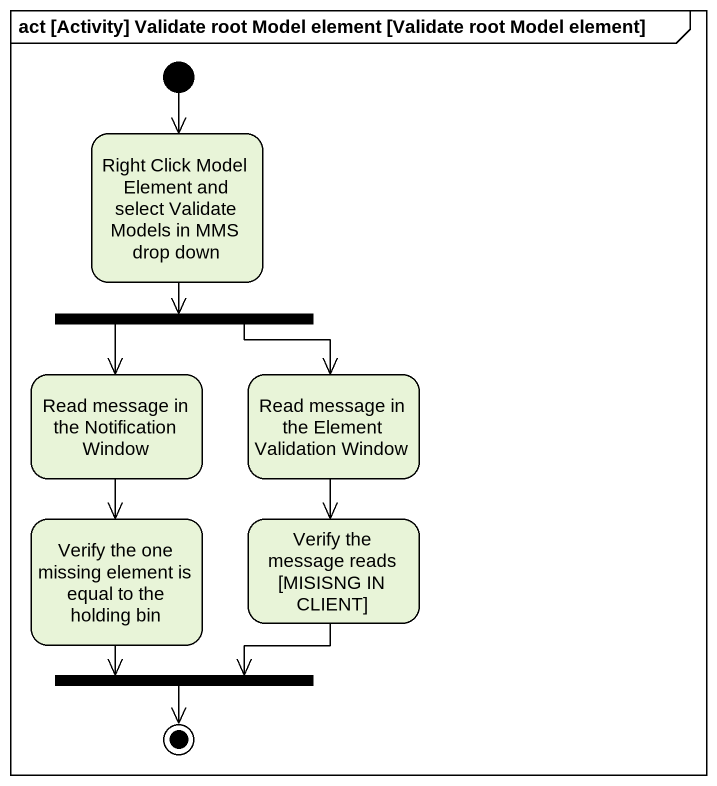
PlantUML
@startuml
mainframe act [Activity] Validate root Model element [Validate root Model element]
hide empty description
state "Right Click Model Element and select Validate Models in MMS drop down" as Right_Click_Model_Element
state "Read message in the Notification Window" as Read_message_in_the
state fork1 <<fork>>
state "Read message in the Element Validation Window" as Read_message_in_the_Element
state "Verify the one missing element is equal to the holding bin" as Verify_the_one_missing
state "Verify the message reads [MISISNG IN CLIENT]" as Verify_the_message_reads
state fork2 <<join>>
[*] --> Right_Click_Model_Element
Right_Click_Model_Element --> fork1
Read_message_in_the --> Verify_the_one_missing
fork1 --> Read_message_in_the
fork1 --> Read_message_in_the_Element
Read_message_in_the_Element --> Verify_the_message_reads
Verify_the_one_missing --> fork2
Verify_the_message_reads --> fork2
fork2 --> [*]
@enduml
